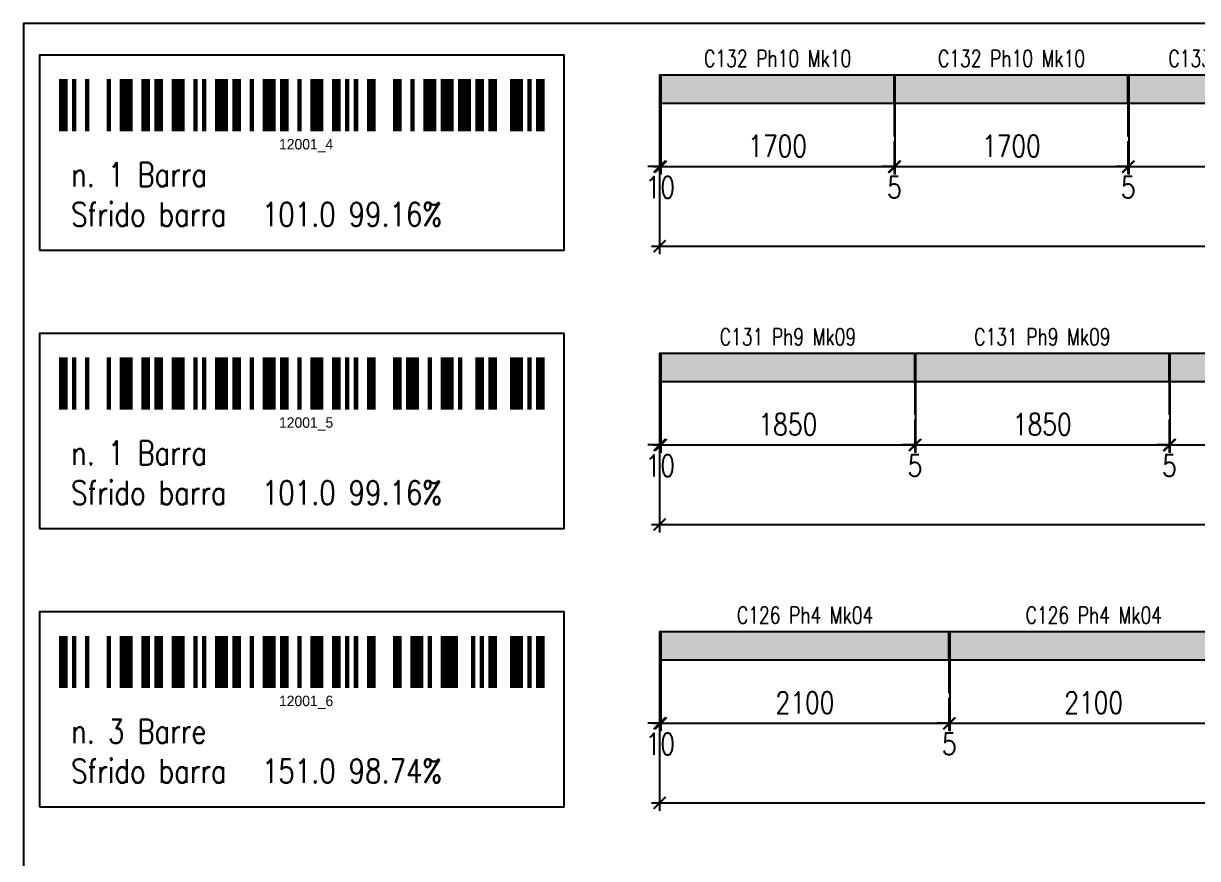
# Model space of a CAD drawing. Header units: millimetres. Extents: x -56 to 421004, y -1 to 91234.
# Drawn here: x 134118 to 142678, y 71747 to 77834 of the extents above; entities that cross this region are included whole.
import ezdxf
from ezdxf.enums import TextEntityAlignment as Align

# ---------------------------------------------------------------- set-up
doc = ezdxf.new("R2010")
doc.units = ezdxf.units.MM
doc.styles.add('EasyCutStyle', font='romans.shx', dxfattribs={"width": 0.8})
doc.styles.add('EasyCutStyleOptimezeBars', font='Romans.shx', dxfattribs={"width": 0.8})
doc.dimstyles.new('EasyCutDimOptimezeBars', dxfattribs={"dimscale": 57.971, "dimtxt": 2.7, "dimasz": 1.5, "dimexe": 1, "dimexo": 0, "dimgap": 1.25, "dimtad": 1, "dimdec": 1, "dimrnd": 0.5, "dimzin": 12, "dimdsep": 46, "dimtxsty": 'EasyCutStyleOptimezeBars', "dimblk": 'ARCHTICK', "dimblk1": 'ARCHTICK', "dimblk2": 'ARCHTICK', "dimcen": 1, "dimdle": 1, "dimclrd": 1, "dimclre": 1, "dimclrt": 3, "dimadec": 3, "dimazin": 0, "dimtfac": 1, "dimtdec": 1, "dimtix": 1, "dimtmove": 0, "dimatfit": 3, "dimfxl": 1, "dimtfill": 1, "dimtolj": 1, "dimtzin": 0, "dimarcsym": 0})

# ---------------------------------------------------------------- blocks, each defined once
blk = doc.blocks.new('BARCODE128_12001_4')
at = {"linetype": 'Continuous'}
for points, const_width in [([(1, 0), (1, 12)], 2), ([(3.5, 0), (3.5, 12)], 1), ([(6.5, 0), (6.5, 12)], 1), ([(11.5, 0), (11.5, 12)], 1), ([(15.5, 0), (15.5, 12)], 3), ([(20, 0), (20, 12)], 2), ([(23, 0), (23, 12)], 2), ([(27.5, 0), (27.5, 12)], 3), ([(31.5, 0), (31.5, 12)], 1), ([(33.5, 0), (33.5, 12)], 1), ([(37.5, 0), (37.5, 12)], 3), ([(41, 0), (41, 12)], 2), ([(44.5, 0), (44.5, 12)], 1), ([(48.5, 0), (48.5, 12)], 3), ([(52, 0), (52, 12)], 2), ([(55.5, 0), (55.5, 12)], 1), ([(59.5, 0), (59.5, 12)], 3), ([(64, 0), (64, 12)], 2), ([(66.5, 0), (66.5, 12)], 1), ([(68.5, 0), (68.5, 12)], 1), ([(72, 0), (72, 12)], 2), ([(78, 0), (78, 12)], 2), ([(81.5, 0), (81.5, 12)], 1), ([(85.5, 0), (85.5, 12)], 3), ([(89.5, 0), (89.5, 12)], 3), ([(93.5, 0), (93.5, 12)], 3), ([(97, 0), (97, 12)], 2), ([(100, 0), (100, 12)], 2), ([(105.5, 0), (105.5, 12)], 3), ([(108.5, 0), (108.5, 12)], 1), ([(111, 0), (111, 12)], 2)]:
    blk.add_lwpolyline(points, dxfattribs=dict(at, const_width=const_width))
blk.add_text('12001_4', height=2.4).set_placement((57, -4.2), align=Align.CENTER)
blk = doc.blocks.new('_ArchTick')
at = {"color": 0, "linetype": 'ByBlock', "const_width": 0.15}
blk.add_lwpolyline([(-0.5, -0.5), (0.5, 0.5)], dxfattribs=at)
blk = doc.blocks.new('*D717')
at = {"color": 1, "lineweight": -2}
for p, q in [((138755.9, 77254.4), (138755.9, 76732.6)), ((138765.9, 77254.4), (138765.9, 76732.6)), ((138755.9, 76790.6), (138668.9, 76790.6)), ((138755.9, 76790.6), (138765.9, 76790.6)), ((138765.9, 76790.6), (138852.9, 76790.6))]:
    blk.add_line(p, q, dxfattribs=at)
at = {"layer": 'Defpoints', "color": 0}
for p in [(138755.9, 77254.4), (138765.9, 77254.4), (138765.9, 76790.6)]:
    blk.add_point(p, dxfattribs=at)
at = {"color": 1, "lineweight": -2, "xscale": 86.9637, "yscale": 86.9637, "zscale": 86.9637}
blk.add_blockref('_ArchTick', (138755.9, 76790.6), dxfattribs=at)
at = {"color": 1, "lineweight": -2, "xscale": 86.9637, "yscale": 86.9637, "zscale": 86.9637, "rotation": 180}
blk.add_blockref('_ArchTick', (138765.9, 76790.6), dxfattribs=at)
at = {"color": 3, "char_height": 156.53, "attachment_point": 5, "style": 'EasyCutStyleOptimezeBars', "bg_fill": 3, "box_fill_scale": 1.1, "bg_fill_color": 256, "bg_fill_true_color": 13158600}
for s, insert, bg_fill_transparency in [('\\A1;', (138760.9, 76993.5), 9500536), ('\\A1;10', (138760.9, 76639.8), 0)]:
    blk.add_mtext(s, dxfattribs=dict(at, insert=insert, bg_fill_transparency=bg_fill_transparency))
blk = doc.blocks.new('*D718')
at = {"color": 1, "lineweight": -2}
for p, q in [((138765.9, 77254.4), (138765.9, 76732.6)), ((140465.9, 77254.4), (140465.9, 76732.6)), ((138707.9, 76790.6), (140523.9, 76790.6))]:
    blk.add_line(p, q, dxfattribs=at)
at = {"layer": 'Defpoints', "color": 0}
for p in [(138765.9, 77254.4), (140465.9, 77254.4), (140465.9, 76790.6)]:
    blk.add_point(p, dxfattribs=at)
at = {"color": 1, "lineweight": -2, "xscale": 86.9637, "yscale": 86.9637, "zscale": 86.9637, "rotation": 180}
blk.add_blockref('_ArchTick', (138765.9, 76790.6), dxfattribs=at)
at = {"color": 1, "lineweight": -2, "xscale": 86.9637, "yscale": 86.9637, "zscale": 86.9637}
blk.add_blockref('_ArchTick', (140465.9, 76790.6), dxfattribs=at)
at = {"color": 3, "insert": (139615.9, 76941.3), "char_height": 156.53, "attachment_point": 5, "style": 'EasyCutStyleOptimezeBars', "bg_fill": 3, "box_fill_scale": 1.1, "bg_fill_color": 256, "bg_fill_true_color": 13158600, "bg_fill_transparency": 10857136}
blk.add_mtext('\\A1;1700', dxfattribs=at)
blk = doc.blocks.new('*D719')
at = {"color": 1, "lineweight": -2}
for p, q in [((140465.9, 77254.4), (140465.9, 76732.6)), ((140470.9, 77254.4), (140470.9, 76732.6)), ((140465.9, 76790.6), (140378.9, 76790.6)), ((140465.9, 76790.6), (140470.9, 76790.6)), ((140470.9, 76790.6), (140557.9, 76790.6))]:
    blk.add_line(p, q, dxfattribs=at)
at = {"layer": 'Defpoints', "color": 0}
for p in [(140465.9, 77254.4), (140470.9, 77254.4), (140470.9, 76790.6)]:
    blk.add_point(p, dxfattribs=at)
at = {"color": 1, "lineweight": -2, "xscale": 86.9637, "yscale": 86.9637, "zscale": 86.9637}
blk.add_blockref('_ArchTick', (140465.9, 76790.6), dxfattribs=at)
at = {"color": 1, "lineweight": -2, "xscale": 86.9637, "yscale": 86.9637, "zscale": 86.9637, "rotation": 180}
blk.add_blockref('_ArchTick', (140470.9, 76790.6), dxfattribs=at)
at = {"color": 3, "char_height": 156.53, "attachment_point": 5, "style": 'EasyCutStyleOptimezeBars', "bg_fill": 3, "box_fill_scale": 1.1, "bg_fill_color": 256, "bg_fill_true_color": 13158600}
for s, insert, bg_fill_transparency in [('\\A1;', (140468.4, 76993.5), 4837207), ('\\A1;5', (140468.4, 76639.8), 0)]:
    blk.add_mtext(s, dxfattribs=dict(at, insert=insert, bg_fill_transparency=bg_fill_transparency))
blk = doc.blocks.new('*D720')
at = {"color": 1, "lineweight": -2}
for p, q in [((140470.9, 77254.4), (140470.9, 76732.6)), ((142170.9, 77254.4), (142170.9, 76732.6)), ((140412.9, 76790.6), (142228.9, 76790.6))]:
    blk.add_line(p, q, dxfattribs=at)
at = {"layer": 'Defpoints', "color": 0}
for p in [(140470.9, 77254.4), (142170.9, 77254.4), (142170.9, 76790.6)]:
    blk.add_point(p, dxfattribs=at)
at = {"color": 1, "lineweight": -2, "xscale": 86.9637, "yscale": 86.9637, "zscale": 86.9637, "rotation": 180}
blk.add_blockref('_ArchTick', (140470.9, 76790.6), dxfattribs=at)
at = {"color": 1, "lineweight": -2, "xscale": 86.9637, "yscale": 86.9637, "zscale": 86.9637}
blk.add_blockref('_ArchTick', (142170.9, 76790.6), dxfattribs=at)
at = {"color": 3, "insert": (141320.9, 76941.3), "char_height": 156.53, "attachment_point": 5, "style": 'EasyCutStyleOptimezeBars', "bg_fill": 3, "box_fill_scale": 1.1, "bg_fill_color": 256, "bg_fill_true_color": 13158600, "bg_fill_transparency": 0}
blk.add_mtext('\\A1;1700', dxfattribs=at)
blk = doc.blocks.new('*D721')
at = {"color": 1, "lineweight": -2}
for p, q in [((142170.9, 77254.4), (142170.9, 76732.6)), ((142175.9, 77254.4), (142175.9, 76732.6)), ((142170.9, 76790.6), (142083.9, 76790.6)), ((142170.9, 76790.6), (142175.9, 76790.6)), ((142175.9, 76790.6), (142262.9, 76790.6))]:
    blk.add_line(p, q, dxfattribs=at)
at = {"layer": 'Defpoints', "color": 0}
for p in [(142170.9, 77254.4), (142175.9, 77254.4), (142175.9, 76790.6)]:
    blk.add_point(p, dxfattribs=at)
at = {"color": 1, "lineweight": -2, "xscale": 86.9637, "yscale": 86.9637, "zscale": 86.9637}
blk.add_blockref('_ArchTick', (142170.9, 76790.6), dxfattribs=at)
at = {"color": 1, "lineweight": -2, "xscale": 86.9637, "yscale": 86.9637, "zscale": 86.9637, "rotation": 180}
blk.add_blockref('_ArchTick', (142175.9, 76790.6), dxfattribs=at)
at = {"color": 3, "char_height": 156.53, "attachment_point": 5, "style": 'EasyCutStyleOptimezeBars', "bg_fill": 3, "box_fill_scale": 1.1, "bg_fill_color": 256, "bg_fill_true_color": 13158600}
for s, insert, bg_fill_transparency in [('\\A1;', (142173.4, 76993.5), 9501052), ('\\A1;5', (142173.4, 76639.8), 0)]:
    blk.add_mtext(s, dxfattribs=dict(at, insert=insert, bg_fill_transparency=bg_fill_transparency))
blk = doc.blocks.new('*D722')
at = {"color": 1, "lineweight": -2}
for p, q in [((142175.9, 77254.4), (142175.9, 76732.6)), ((143825.9, 77254.4), (143825.9, 76732.6)), ((142117.9, 76790.6), (143883.9, 76790.6))]:
    blk.add_line(p, q, dxfattribs=at)
at = {"layer": 'Defpoints', "color": 0}
for p in [(142175.9, 77254.4), (143825.9, 77254.4), (143825.9, 76790.6)]:
    blk.add_point(p, dxfattribs=at)
at = {"color": 1, "lineweight": -2, "xscale": 86.9637, "yscale": 86.9637, "zscale": 86.9637, "rotation": 180}
blk.add_blockref('_ArchTick', (142175.9, 76790.6), dxfattribs=at)
at = {"color": 1, "lineweight": -2, "xscale": 86.9637, "yscale": 86.9637, "zscale": 86.9637}
blk.add_blockref('_ArchTick', (143825.9, 76790.6), dxfattribs=at)
at = {"color": 3, "insert": (143000.9, 76941.3), "char_height": 156.53, "attachment_point": 5, "style": 'EasyCutStyleOptimezeBars', "bg_fill": 3, "box_fill_scale": 1.1, "bg_fill_color": 256, "bg_fill_true_color": 13158600, "bg_fill_transparency": 9501052}
blk.add_mtext('\\A1;1650', dxfattribs=at)
blk = doc.blocks.new('*D734')
at = {"color": 1, "lineweight": -2}
for p, q in [((138755.9, 77254.4), (138755.9, 76152.8)), ((150756.9, 77254.4), (150756.9, 76152.8)), ((138697.9, 76210.8), (150814.9, 76210.8))]:
    blk.add_line(p, q, dxfattribs=at)
at = {"layer": 'Defpoints', "color": 0}
for p in [(138755.9, 77254.4), (150756.9, 77254.4), (150756.9, 76210.8)]:
    blk.add_point(p, dxfattribs=at)
at = {"color": 1, "lineweight": -2, "xscale": 86.9637, "yscale": 86.9637, "zscale": 86.9637, "rotation": 180}
blk.add_blockref('_ArchTick', (138755.9, 76210.8), dxfattribs=at)
at = {"color": 1, "lineweight": -2, "xscale": 86.9637, "yscale": 86.9637, "zscale": 86.9637}
blk.add_blockref('_ArchTick', (150756.9, 76210.8), dxfattribs=at)
at = {"color": 3, "insert": (144756.4, 76361.5), "char_height": 156.53, "attachment_point": 5, "style": 'EasyCutStyleOptimezeBars', "bg_fill": 3, "box_fill_scale": 1.1, "bg_fill_color": 256, "bg_fill_true_color": 13158600, "bg_fill_transparency": 11020528}
blk.add_mtext('\\A1;12001', dxfattribs=at)
blk = doc.blocks.new('BARCODE128_12001_5')
at = {"linetype": 'Continuous'}
for points, const_width in [([(1, 0), (1, 12)], 2), ([(3.5, 0), (3.5, 12)], 1), ([(6.5, 0), (6.5, 12)], 1), ([(11.5, 0), (11.5, 12)], 1), ([(15.5, 0), (15.5, 12)], 3), ([(20, 0), (20, 12)], 2), ([(23, 0), (23, 12)], 2), ([(27.5, 0), (27.5, 12)], 3), ([(31.5, 0), (31.5, 12)], 1), ([(33.5, 0), (33.5, 12)], 1), ([(37.5, 0), (37.5, 12)], 3), ([(41, 0), (41, 12)], 2), ([(44.5, 0), (44.5, 12)], 1), ([(48.5, 0), (48.5, 12)], 3), ([(52, 0), (52, 12)], 2), ([(55.5, 0), (55.5, 12)], 1), ([(59.5, 0), (59.5, 12)], 3), ([(64, 0), (64, 12)], 2), ([(66.5, 0), (66.5, 12)], 1), ([(68.5, 0), (68.5, 12)], 1), ([(72, 0), (72, 12)], 2), ([(78, 0), (78, 12)], 2), ([(81.5, 0), (81.5, 12)], 3), ([(85.5, 0), (85.5, 12)], 1), ([(89.5, 0), (89.5, 12)], 3), ([(92.5, 0), (92.5, 12)], 1), ([(97, 0), (97, 12)], 2), ([(100, 0), (100, 12)], 2), ([(105.5, 0), (105.5, 12)], 3), ([(108.5, 0), (108.5, 12)], 1), ([(111, 0), (111, 12)], 2)]:
    blk.add_lwpolyline(points, dxfattribs=dict(at, const_width=const_width))
blk.add_text('12001_5', height=2.4).set_placement((57, -4.2), align=Align.CENTER)
blk = doc.blocks.new('*D736')
at = {"color": 1, "lineweight": -2}
for p, q in [((138755.9, 75225.2), (138755.9, 74703.4)), ((138765.9, 75225.2), (138765.9, 74703.4)), ((138755.9, 74761.4), (138668.9, 74761.4)), ((138755.9, 74761.4), (138765.9, 74761.4)), ((138765.9, 74761.4), (138852.9, 74761.4))]:
    blk.add_line(p, q, dxfattribs=at)
at = {"layer": 'Defpoints', "color": 0}
for p in [(138755.9, 75225.2), (138765.9, 75225.2), (138765.9, 74761.4)]:
    blk.add_point(p, dxfattribs=at)
at = {"color": 1, "lineweight": -2, "xscale": 86.9637, "yscale": 86.9637, "zscale": 86.9637}
blk.add_blockref('_ArchTick', (138755.9, 74761.4), dxfattribs=at)
at = {"color": 1, "lineweight": -2, "xscale": 86.9637, "yscale": 86.9637, "zscale": 86.9637, "rotation": 180}
blk.add_blockref('_ArchTick', (138765.9, 74761.4), dxfattribs=at)
at = {"color": 3, "char_height": 156.53, "attachment_point": 5, "style": 'EasyCutStyleOptimezeBars', "bg_fill": 3, "box_fill_scale": 1.1, "bg_fill_color": 256, "bg_fill_true_color": 13158600}
for s, insert, bg_fill_transparency in [('\\A1;', (138760.9, 74964.3), 9510856), ('\\A1;10', (138760.9, 74610.7), 0)]:
    blk.add_mtext(s, dxfattribs=dict(at, insert=insert, bg_fill_transparency=bg_fill_transparency))
blk = doc.blocks.new('*D737')
at = {"color": 1, "lineweight": -2}
for p, q in [((138765.9, 75225.2), (138765.9, 74703.4)), ((140615.9, 75225.2), (140615.9, 74703.4)), ((138707.9, 74761.4), (140673.9, 74761.4))]:
    blk.add_line(p, q, dxfattribs=at)
at = {"layer": 'Defpoints', "color": 0}
for p in [(138765.9, 75225.2), (140615.9, 75225.2), (140615.9, 74761.4)]:
    blk.add_point(p, dxfattribs=at)
at = {"color": 1, "lineweight": -2, "xscale": 86.9637, "yscale": 86.9637, "zscale": 86.9637, "rotation": 180}
blk.add_blockref('_ArchTick', (138765.9, 74761.4), dxfattribs=at)
at = {"color": 1, "lineweight": -2, "xscale": 86.9637, "yscale": 86.9637, "zscale": 86.9637}
blk.add_blockref('_ArchTick', (140615.9, 74761.4), dxfattribs=at)
at = {"color": 3, "insert": (139690.9, 74912.1), "char_height": 156.53, "attachment_point": 5, "style": 'EasyCutStyleOptimezeBars', "bg_fill": 3, "box_fill_scale": 1.1, "bg_fill_color": 256, "bg_fill_true_color": 13158600, "bg_fill_transparency": 11512496}
blk.add_mtext('\\A1;1850', dxfattribs=at)
blk = doc.blocks.new('*D738')
at = {"color": 1, "lineweight": -2}
for p, q in [((140615.9, 75225.2), (140615.9, 74703.4)), ((140620.9, 75225.2), (140620.9, 74703.4)), ((140615.9, 74761.4), (140528.9, 74761.4)), ((140615.9, 74761.4), (140620.9, 74761.4)), ((140620.9, 74761.4), (140707.9, 74761.4))]:
    blk.add_line(p, q, dxfattribs=at)
at = {"layer": 'Defpoints', "color": 0}
for p in [(140615.9, 75225.2), (140620.9, 75225.2), (140620.9, 74761.4)]:
    blk.add_point(p, dxfattribs=at)
at = {"color": 1, "lineweight": -2, "xscale": 86.9637, "yscale": 86.9637, "zscale": 86.9637}
blk.add_blockref('_ArchTick', (140615.9, 74761.4), dxfattribs=at)
at = {"color": 1, "lineweight": -2, "xscale": 86.9637, "yscale": 86.9637, "zscale": 86.9637, "rotation": 180}
blk.add_blockref('_ArchTick', (140620.9, 74761.4), dxfattribs=at)
at = {"color": 3, "char_height": 156.53, "attachment_point": 5, "style": 'EasyCutStyleOptimezeBars', "bg_fill": 3, "box_fill_scale": 1.1, "bg_fill_color": 256, "bg_fill_true_color": 13158600}
for s, insert, bg_fill_transparency in [('\\A1;', (140618.4, 74964.3), 4837207), ('\\A1;5', (140618.4, 74610.7), 0)]:
    blk.add_mtext(s, dxfattribs=dict(at, insert=insert, bg_fill_transparency=bg_fill_transparency))
blk = doc.blocks.new('*D739')
at = {"color": 1, "lineweight": -2}
for p, q in [((140620.9, 75225.2), (140620.9, 74703.4)), ((142470.9, 75225.2), (142470.9, 74703.4)), ((140562.9, 74761.4), (142528.9, 74761.4))]:
    blk.add_line(p, q, dxfattribs=at)
at = {"layer": 'Defpoints', "color": 0}
for p in [(140620.9, 75225.2), (142470.9, 75225.2), (142470.9, 74761.4)]:
    blk.add_point(p, dxfattribs=at)
at = {"color": 1, "lineweight": -2, "xscale": 86.9637, "yscale": 86.9637, "zscale": 86.9637, "rotation": 180}
blk.add_blockref('_ArchTick', (140620.9, 74761.4), dxfattribs=at)
at = {"color": 1, "lineweight": -2, "xscale": 86.9637, "yscale": 86.9637, "zscale": 86.9637}
blk.add_blockref('_ArchTick', (142470.9, 74761.4), dxfattribs=at)
at = {"color": 3, "insert": (141545.9, 74912.1), "char_height": 156.53, "attachment_point": 5, "style": 'EasyCutStyleOptimezeBars', "bg_fill": 3, "box_fill_scale": 1.1, "bg_fill_color": 256, "bg_fill_true_color": 13158600, "bg_fill_transparency": 4837207}
blk.add_mtext('\\A1;1850', dxfattribs=at)
blk = doc.blocks.new('*D740')
at = {"color": 1, "lineweight": -2}
for p, q in [((142470.9, 75225.2), (142470.9, 74703.4)), ((142475.9, 75225.2), (142475.9, 74703.4)), ((142470.9, 74761.4), (142383.9, 74761.4)), ((142470.9, 74761.4), (142475.9, 74761.4)), ((142475.9, 74761.4), (142562.9, 74761.4))]:
    blk.add_line(p, q, dxfattribs=at)
at = {"layer": 'Defpoints', "color": 0}
for p in [(142470.9, 75225.2), (142475.9, 75225.2), (142475.9, 74761.4)]:
    blk.add_point(p, dxfattribs=at)
at = {"color": 1, "lineweight": -2, "xscale": 86.9637, "yscale": 86.9637, "zscale": 86.9637}
blk.add_blockref('_ArchTick', (142470.9, 74761.4), dxfattribs=at)
at = {"color": 1, "lineweight": -2, "xscale": 86.9637, "yscale": 86.9637, "zscale": 86.9637, "rotation": 180}
blk.add_blockref('_ArchTick', (142475.9, 74761.4), dxfattribs=at)
at = {"color": 3, "char_height": 156.53, "attachment_point": 5, "style": 'EasyCutStyleOptimezeBars', "bg_fill": 3, "box_fill_scale": 1.1, "bg_fill_color": 256, "bg_fill_true_color": 13158600}
for s, insert, bg_fill_transparency in [('\\A1;', (142473.4, 74964.3), 9511372), ('\\A1;5', (142473.4, 74610.7), 0)]:
    blk.add_mtext(s, dxfattribs=dict(at, insert=insert, bg_fill_transparency=bg_fill_transparency))
blk = doc.blocks.new('*D741')
at = {"color": 1, "lineweight": -2}
for p, q in [((142475.9, 75225.2), (142475.9, 74703.4)), ((144325.9, 75225.2), (144325.9, 74703.4)), ((142417.9, 74761.4), (144383.9, 74761.4))]:
    blk.add_line(p, q, dxfattribs=at)
at = {"layer": 'Defpoints', "color": 0}
for p in [(142475.9, 75225.2), (144325.9, 75225.2), (144325.9, 74761.4)]:
    blk.add_point(p, dxfattribs=at)
at = {"color": 1, "lineweight": -2, "xscale": 86.9637, "yscale": 86.9637, "zscale": 86.9637, "rotation": 180}
blk.add_blockref('_ArchTick', (142475.9, 74761.4), dxfattribs=at)
at = {"color": 1, "lineweight": -2, "xscale": 86.9637, "yscale": 86.9637, "zscale": 86.9637}
blk.add_blockref('_ArchTick', (144325.9, 74761.4), dxfattribs=at)
at = {"color": 3, "insert": (143400.9, 74912.1), "char_height": 156.53, "attachment_point": 5, "style": 'EasyCutStyleOptimezeBars', "bg_fill": 3, "box_fill_scale": 1.1, "bg_fill_color": 256, "bg_fill_true_color": 13158600, "bg_fill_transparency": 11542624}
blk.add_mtext('\\A1;1850', dxfattribs=at)
blk = doc.blocks.new('*D751')
at = {"color": 1, "lineweight": -2}
for p, q in [((138755.9, 75225.2), (138755.9, 74123.7)), ((150756.9, 75225.2), (150756.9, 74123.7)), ((138697.9, 74181.7), (150814.9, 74181.7))]:
    blk.add_line(p, q, dxfattribs=at)
at = {"layer": 'Defpoints', "color": 0}
for p in [(138755.9, 75225.2), (150756.9, 75225.2), (150756.9, 74181.7)]:
    blk.add_point(p, dxfattribs=at)
at = {"color": 1, "lineweight": -2, "xscale": 86.9637, "yscale": 86.9637, "zscale": 86.9637, "rotation": 180}
blk.add_blockref('_ArchTick', (138755.9, 74181.7), dxfattribs=at)
at = {"color": 1, "lineweight": -2, "xscale": 86.9637, "yscale": 86.9637, "zscale": 86.9637}
blk.add_blockref('_ArchTick', (150756.9, 74181.7), dxfattribs=at)
at = {"color": 3, "insert": (144756.4, 74332.4), "char_height": 156.53, "attachment_point": 5, "style": 'EasyCutStyleOptimezeBars', "bg_fill": 3, "box_fill_scale": 1.1, "bg_fill_color": 256, "bg_fill_true_color": 13158600, "bg_fill_transparency": 0}
blk.add_mtext('\\A1;12001', dxfattribs=at)
blk = doc.blocks.new('BARCODE128_12001_6')
at = {"linetype": 'Continuous'}
for points, const_width in [([(90, 0), (90, 12)], 4), ([(1, 0), (1, 12)], 2), ([(3.5, 0), (3.5, 12)], 1), ([(6.5, 0), (6.5, 12)], 1), ([(11.5, 0), (11.5, 12)], 1), ([(15.5, 0), (15.5, 12)], 3), ([(20, 0), (20, 12)], 2), ([(23, 0), (23, 12)], 2), ([(27.5, 0), (27.5, 12)], 3), ([(31.5, 0), (31.5, 12)], 1), ([(33.5, 0), (33.5, 12)], 1), ([(37.5, 0), (37.5, 12)], 3), ([(41, 0), (41, 12)], 2), ([(44.5, 0), (44.5, 12)], 1), ([(48.5, 0), (48.5, 12)], 3), ([(52, 0), (52, 12)], 2), ([(55.5, 0), (55.5, 12)], 1), ([(59.5, 0), (59.5, 12)], 3), ([(64, 0), (64, 12)], 2), ([(66.5, 0), (66.5, 12)], 1), ([(68.5, 0), (68.5, 12)], 1), ([(72, 0), (72, 12)], 2), ([(78, 0), (78, 12)], 2), ([(82.5, 0), (82.5, 12)], 3), ([(85.5, 0), (85.5, 12)], 1), ([(95.5, 0), (95.5, 12)], 1), ([(97.5, 0), (97.5, 12)], 1), ([(100, 0), (100, 12)], 2), ([(105.5, 0), (105.5, 12)], 3), ([(108.5, 0), (108.5, 12)], 1), ([(111, 0), (111, 12)], 2)]:
    blk.add_lwpolyline(points, dxfattribs=dict(at, const_width=const_width))
blk.add_text('12001_6', height=2.4).set_placement((57, -4.2), align=Align.CENTER)
blk = doc.blocks.new('*D753')
at = {"color": 1, "lineweight": -2}
for p, q in [((138755.9, 73196.1), (138755.9, 72674.3)), ((138765.9, 73196.1), (138765.9, 72674.3)), ((138755.9, 72732.3), (138668.9, 72732.3)), ((138755.9, 72732.3), (138765.9, 72732.3)), ((138765.9, 72732.3), (138852.9, 72732.3))]:
    blk.add_line(p, q, dxfattribs=at)
at = {"layer": 'Defpoints', "color": 0}
for p in [(138755.9, 73196.1), (138765.9, 73196.1), (138765.9, 72732.3)]:
    blk.add_point(p, dxfattribs=at)
at = {"color": 1, "lineweight": -2, "xscale": 86.9637, "yscale": 86.9637, "zscale": 86.9637}
blk.add_blockref('_ArchTick', (138755.9, 72732.3), dxfattribs=at)
at = {"color": 1, "lineweight": -2, "xscale": 86.9637, "yscale": 86.9637, "zscale": 86.9637, "rotation": 180}
blk.add_blockref('_ArchTick', (138765.9, 72732.3), dxfattribs=at)
at = {"color": 3, "char_height": 156.53, "attachment_point": 5, "style": 'EasyCutStyleOptimezeBars', "bg_fill": 3, "box_fill_scale": 1.1, "bg_fill_color": 256, "bg_fill_true_color": 13158600}
for s, insert, bg_fill_transparency in [('\\A1;', (138760.9, 72935.2), 8754892), ('\\A1;10', (138760.9, 72581.5), 0)]:
    blk.add_mtext(s, dxfattribs=dict(at, insert=insert, bg_fill_transparency=bg_fill_transparency))
blk = doc.blocks.new('*D754')
at = {"color": 1, "lineweight": -2}
for p, q in [((138765.9, 73196.1), (138765.9, 72674.3)), ((140865.9, 73196.1), (140865.9, 72674.3)), ((138707.9, 72732.3), (140923.9, 72732.3))]:
    blk.add_line(p, q, dxfattribs=at)
at = {"layer": 'Defpoints', "color": 0}
for p in [(138765.9, 73196.1), (140865.9, 73196.1), (140865.9, 72732.3)]:
    blk.add_point(p, dxfattribs=at)
at = {"color": 1, "lineweight": -2, "xscale": 86.9637, "yscale": 86.9637, "zscale": 86.9637, "rotation": 180}
blk.add_blockref('_ArchTick', (138765.9, 72732.3), dxfattribs=at)
at = {"color": 1, "lineweight": -2, "xscale": 86.9637, "yscale": 86.9637, "zscale": 86.9637}
blk.add_blockref('_ArchTick', (140865.9, 72732.3), dxfattribs=at)
at = {"color": 3, "insert": (139815.9, 72883), "char_height": 156.53, "attachment_point": 5, "style": 'EasyCutStyleOptimezeBars', "bg_fill": 3, "box_fill_scale": 1.1, "bg_fill_color": 256, "bg_fill_true_color": 13158600, "bg_fill_transparency": 3156352}
blk.add_mtext('\\A1;2100', dxfattribs=at)
blk = doc.blocks.new('*D755')
at = {"color": 1, "lineweight": -2}
for p, q in [((140865.9, 73196.1), (140865.9, 72674.3)), ((140870.9, 73196.1), (140870.9, 72674.3)), ((140865.9, 72732.3), (140778.9, 72732.3)), ((140865.9, 72732.3), (140870.9, 72732.3)), ((140870.9, 72732.3), (140957.9, 72732.3))]:
    blk.add_line(p, q, dxfattribs=at)
at = {"layer": 'Defpoints', "color": 0}
for p in [(140865.9, 73196.1), (140870.9, 73196.1), (140870.9, 72732.3)]:
    blk.add_point(p, dxfattribs=at)
at = {"color": 1, "lineweight": -2, "xscale": 86.9637, "yscale": 86.9637, "zscale": 86.9637}
blk.add_blockref('_ArchTick', (140865.9, 72732.3), dxfattribs=at)
at = {"color": 1, "lineweight": -2, "xscale": 86.9637, "yscale": 86.9637, "zscale": 86.9637, "rotation": 180}
blk.add_blockref('_ArchTick', (140870.9, 72732.3), dxfattribs=at)
at = {"color": 3, "char_height": 156.53, "attachment_point": 5, "style": 'EasyCutStyleOptimezeBars', "bg_fill": 3, "box_fill_scale": 1.1, "bg_fill_color": 256, "bg_fill_true_color": 13158600}
for s, insert, bg_fill_transparency in [('\\A1;', (140868.4, 72935.2), 8754892), ('\\A1;5', (140868.4, 72581.5), 6619204)]:
    blk.add_mtext(s, dxfattribs=dict(at, insert=insert, bg_fill_transparency=bg_fill_transparency))
blk = doc.blocks.new('*D756')
at = {"color": 1, "lineweight": -2}
for p, q in [((140870.9, 73196.1), (140870.9, 72674.3)), ((142970.9, 73196.1), (142970.9, 72674.3)), ((140812.9, 72732.3), (143028.9, 72732.3))]:
    blk.add_line(p, q, dxfattribs=at)
at = {"layer": 'Defpoints', "color": 0}
for p in [(140870.9, 73196.1), (142970.9, 73196.1), (142970.9, 72732.3)]:
    blk.add_point(p, dxfattribs=at)
at = {"color": 1, "lineweight": -2, "xscale": 86.9637, "yscale": 86.9637, "zscale": 86.9637, "rotation": 180}
blk.add_blockref('_ArchTick', (140870.9, 72732.3), dxfattribs=at)
at = {"color": 1, "lineweight": -2, "xscale": 86.9637, "yscale": 86.9637, "zscale": 86.9637}
blk.add_blockref('_ArchTick', (142970.9, 72732.3), dxfattribs=at)
at = {"color": 3, "insert": (141920.9, 72883), "char_height": 156.53, "attachment_point": 5, "style": 'EasyCutStyleOptimezeBars', "bg_fill": 3, "box_fill_scale": 1.1, "bg_fill_color": 256, "bg_fill_true_color": 13158600, "bg_fill_transparency": 3170764}
blk.add_mtext('\\A1;2100', dxfattribs=at)
blk = doc.blocks.new('*D766')
at = {"color": 1, "lineweight": -2}
for p, q in [((138755.9, 73196.1), (138755.9, 72094.5)), ((150756.9, 73196.1), (150756.9, 72094.5)), ((138697.9, 72152.5), (150814.9, 72152.5))]:
    blk.add_line(p, q, dxfattribs=at)
at = {"layer": 'Defpoints', "color": 0}
for p in [(138755.9, 73196.1), (150756.9, 73196.1), (150756.9, 72152.5)]:
    blk.add_point(p, dxfattribs=at)
at = {"color": 1, "lineweight": -2, "xscale": 86.9637, "yscale": 86.9637, "zscale": 86.9637, "rotation": 180}
blk.add_blockref('_ArchTick', (138755.9, 72152.5), dxfattribs=at)
at = {"color": 1, "lineweight": -2, "xscale": 86.9637, "yscale": 86.9637, "zscale": 86.9637}
blk.add_blockref('_ArchTick', (150756.9, 72152.5), dxfattribs=at)
at = {"color": 3, "insert": (144756.4, 72303.2), "char_height": 156.53, "attachment_point": 5, "style": 'EasyCutStyleOptimezeBars', "bg_fill": 3, "box_fill_scale": 1.1, "bg_fill_color": 256, "bg_fill_true_color": 13158600, "bg_fill_transparency": 8756956}
blk.add_mtext('\\A1;12001', dxfattribs=at)

msp = doc.modelspace()

# ---------------------------------------------------------------- linework, layer by layer
at = {"color": 5}
msp.add_lwpolyline([(134117.84, 65659.21), (151336.65, 65659.21), (151336.65, 77834.13), (134117.84, 77834.13)], close=True, dxfattribs=at)
at = {"color": 231, "true_color": 0xfd58be}
for points in [[(138755.9, 77254.37), (150756.9, 77254.37), (150756.9, 77457.29), (138755.9, 77457.29)], [(138755.9, 75225.22), (150756.9, 75225.22), (150756.9, 75428.13), (138755.9, 75428.13)], [(138755.9, 73196.06), (150756.9, 73196.06), (150756.9, 73398.98), (138755.9, 73398.98)]]:
    msp.add_lwpolyline(points, close=True, dxfattribs=at)
at = {"color": 7}
for points in [[(138765.9, 77254.37), (140465.9, 77254.37), (140465.9, 77457.29), (138765.9, 77457.29)], [(140470.9, 77254.37), (142170.9, 77254.37), (142170.9, 77457.29), (140470.9, 77457.29)], [(142175.9, 77254.37), (143825.9, 77254.37), (143825.9, 77457.29), (142175.9, 77457.29)], [(138765.9, 75225.22), (140615.9, 75225.22), (140615.9, 75428.13), (138765.9, 75428.13)], [(140620.9, 75225.22), (142470.9, 75225.22), (142470.9, 75428.13), (140620.9, 75428.13)], [(142475.9, 75225.22), (144325.9, 75225.22), (144325.9, 75428.13), (142475.9, 75428.13)], [(138765.9, 73196.06), (140865.9, 73196.06), (140865.9, 73398.98), (138765.9, 73398.98)], [(140870.9, 73196.06), (142970.9, 73196.06), (142970.9, 73398.98), (140870.9, 73398.98)]]:
    msp.add_lwpolyline(points, close=True, dxfattribs=at)
at = {"color": 44, "true_color": 0x9c7d17}
for points in [[(138765.9, 77254.37), (140465.9, 77254.37), (138765.9, 77457.29), (140465.9, 77457.29)], [(140470.9, 77254.37), (142170.9, 77254.37), (140470.9, 77457.29), (142170.9, 77457.29)]]:
    msp.add_solid(points, dxfattribs=at)
at = {"color": 44, "true_color": 0x9b7917}
msp.add_solid([(142175.9, 77254.37), (143825.9, 77254.37), (142175.9, 77457.29), (143825.9, 77457.29)], dxfattribs=at)
at = {"color": 54, "true_color": 0x9f8817}
for points in [[(138765.9, 75225.22), (140615.9, 75225.22), (138765.9, 75428.13), (140615.9, 75428.13)], [(140620.9, 75225.22), (142470.9, 75225.22), (140620.9, 75428.13), (142470.9, 75428.13)], [(142475.9, 75225.22), (144325.9, 75225.22), (142475.9, 75428.13), (144325.9, 75428.13)]]:
    msp.add_solid(points, dxfattribs=at)
at = {"color": 54, "true_color": 0xa39a17}
for points in [[(138765.9, 73196.06), (140865.9, 73196.06), (138765.9, 73398.98), (140865.9, 73398.98)], [(140870.9, 73196.06), (142970.9, 73196.06), (140870.9, 73398.98), (142970.9, 73398.98)]]:
    msp.add_solid(points, dxfattribs=at)

# ---------------------------------------------------------------- texts
at = {"style": 'EasyCutStyle', "width": 0.75}
for s, p in [('C132 Ph10 Mk10', (139616.9, 77518.16)), ('C132 Ph10 Mk10', (141321.9, 77518.16)), ('C133 Ph11 Mk11', (143001.9, 77518.16)), ('C131 Ph9 Mk09', (139691.9, 75489.01)), ('C131 Ph9 Mk09', (141546.9, 75489.01)), ('C126 Ph4 Mk04', (139816.9, 73459.85)), ('C126 Ph4 Mk04', (141921.9, 73459.85))]:
    msp.add_text(s, height=121.7492, dxfattribs=at).set_placement(p, align=Align.CENTER)

# ---------------------------------------------------------------- next in the draw order: texts
at = {"color": 71, "char_height": 173.9274, "attachment_point": 1, "bg_fill": 2}
for s, insert in [('{\\Fromans|c0;\\W0.8;\\C2;n. 1 Barra^J\\C1;Sfrido barra^I\\C7;101.0 99.16%', (134465.7, 76819.55)), ('{\\Fromans|c0;\\W0.8;\\C2;n. 1 Barra^J\\C1;Sfrido barra^I\\C7;101.0 99.16%', (134465.7, 74790.4)), ('{\\Fromans|c0;\\W0.8;\\C2;n. 3 Barre^J\\C1;Sfrido barra^I\\C7;151.0 98.74%', (134465.7, 72761.25))]:
    msp.add_mtext(s, dxfattribs=dict(at, insert=insert))

# ---------------------------------------------------------------- next in the draw order: dimensions: what is measured, and where the dimension line sits
for base, p1, p2, picture, middle in [((138765.9, 76790.56), (138755.9, 77254.37), (138765.9, 77254.37), '*D717', (138760.9, 76790.56)), ((138765.9, 74761.41), (138755.9, 75225.22), (138765.9, 75225.22), '*D736', (138760.9, 74761.41)), ((138765.9, 72732.26), (138755.9, 73196.06), (138765.9, 73196.06), '*D753', (138760.9, 72732.26))]:
    dim = msp.add_linear_dim(base=base, p1=p1, p2=p2, text='\\X<>', dimstyle='EasyCutDimOptimezeBars', override={"dimscale": 57.9758})
    dim.commit()
    dim.dimension.update_dxf_attribs({"geometry": picture, "text_midpoint": middle})

# ---------------------------------------------------------------- next in the draw order: linework, layer by layer
at = {"color": 5}
for points in [[(134233.79, 76181.82), (138060.2, 76181.82), (138060.2, 77602.22), (134233.79, 77602.22)], [(134233.79, 74152.66), (138060.2, 74152.66), (138060.2, 75573.07), (134233.79, 75573.07)], [(134233.79, 72123.51), (138060.2, 72123.51), (138060.2, 73543.92), (134233.79, 73543.92)]]:
    msp.add_lwpolyline(points, close=True, dxfattribs=at)

# ---------------------------------------------------------------- next in the draw order: block references
at = {"xscale": 31.62316363636637, "yscale": 31.62316363636637, "zscale": 31.62316363636364}
for name, p in [('BARCODE128_12001_4', (134376.1, 77048.82)), ('BARCODE128_12001_5', (134376.1, 75019.67)), ('BARCODE128_12001_6', (134376.1, 72990.51))]:
    msp.add_blockref(name, p, dxfattribs=at)

# ---------------------------------------------------------------- next in the draw order: dimensions: what is measured, and where the dimension line sits
for base, p1, p2, picture, middle in [((140465.9, 76790.56), (138765.9, 77254.37), (140465.9, 77254.37), '*D718', (139615.9, 76941.3)), ((140615.9, 74761.41), (138765.9, 75225.22), (140615.9, 75225.22), '*D737', (139690.9, 74912.15)), ((140865.9, 72732.26), (138765.9, 73196.06), (140865.9, 73196.06), '*D754', (139815.9, 72882.99))]:
    dim = msp.add_linear_dim(base=base, p1=p1, p2=p2, dimstyle='EasyCutDimOptimezeBars', override={"dimscale": 57.9758, "dimtad": 1})
    dim.commit()
    dim.dimension.update_dxf_attribs({"geometry": picture, "text_midpoint": middle})

# ---------------------------------------------------------------- next in the draw order: dimensions: what is measured, and where the dimension line sits
for base, p1, p2, picture, middle in [((140470.9, 76790.56), (140465.9, 77254.37), (140470.9, 77254.37), '*D719', (140468.4, 76790.56)), ((140620.9, 74761.41), (140615.9, 75225.22), (140620.9, 75225.22), '*D738', (140618.4, 74761.41)), ((140870.9, 72732.26), (140865.9, 73196.06), (140870.9, 73196.06), '*D755', (140868.4, 72732.26))]:
    dim = msp.add_linear_dim(base=base, p1=p1, p2=p2, text='\\X<>', dimstyle='EasyCutDimOptimezeBars', override={"dimscale": 57.9758})
    dim.commit()
    dim.dimension.update_dxf_attribs({"geometry": picture, "text_midpoint": middle})

# ---------------------------------------------------------------- next in the draw order: dimensions: what is measured, and where the dimension line sits
for base, p1, p2, picture, middle in [((142170.9, 76790.56), (140470.9, 77254.37), (142170.9, 77254.37), '*D720', (141320.9, 76941.3)), ((142470.9, 74761.41), (140620.9, 75225.22), (142470.9, 75225.22), '*D739', (141545.9, 74912.15)), ((142970.9, 72732.26), (140870.9, 73196.06), (142970.9, 73196.06), '*D756', (141920.9, 72882.99))]:
    dim = msp.add_linear_dim(base=base, p1=p1, p2=p2, dimstyle='EasyCutDimOptimezeBars', override={"dimscale": 57.9758, "dimtad": 1})
    dim.commit()
    dim.dimension.update_dxf_attribs({"geometry": picture, "text_midpoint": middle})

# ---------------------------------------------------------------- next in the draw order: dimensions: what is measured, and where the dimension line sits
for base, p1, p2, picture, middle in [((142175.9, 76790.56), (142170.9, 77254.37), (142175.9, 77254.37), '*D721', (142173.4, 76790.56)), ((142475.9, 74761.41), (142470.9, 75225.22), (142475.9, 75225.22), '*D740', (142473.4, 74761.41))]:
    dim = msp.add_linear_dim(base=base, p1=p1, p2=p2, text='\\X<>', dimstyle='EasyCutDimOptimezeBars', override={"dimscale": 57.9758})
    dim.commit()
    dim.dimension.update_dxf_attribs({"geometry": picture, "text_midpoint": middle})
dim = msp.add_linear_dim(base=(150756.9, 72152.5), p1=(138755.9, 73196.06), p2=(150756.9, 73196.06), dimstyle='EasyCutDimOptimezeBars', override={"dimscale": 57.9758, "dimtad": 1})
dim.commit()
dim.dimension.update_dxf_attribs({"geometry": '*D766', "text_midpoint": (144756.4, 72303.24)})

# ---------------------------------------------------------------- next in the draw order: dimensions: what is measured, and where the dimension line sits
for base, p1, p2, picture, middle in [((143825.9, 76790.56), (142175.9, 77254.37), (143825.9, 77254.37), '*D722', (143000.9, 76941.3)), ((144325.9, 74761.41), (142475.9, 75225.22), (144325.9, 75225.22), '*D741', (143400.9, 74912.15))]:
    dim = msp.add_linear_dim(base=base, p1=p1, p2=p2, dimstyle='EasyCutDimOptimezeBars', override={"dimscale": 57.9758, "dimtad": 1})
    dim.commit()
    dim.dimension.update_dxf_attribs({"geometry": picture, "text_midpoint": middle})

# ---------------------------------------------------------------- next in the draw order: dimensions: what is measured, and where the dimension line sits
for base, p1, p2, picture, middle in [((150756.9, 76210.81), (138755.9, 77254.37), (150756.9, 77254.37), '*D734', (144756.4, 76361.54)), ((150756.9, 74181.65), (138755.9, 75225.22), (150756.9, 75225.22), '*D751', (144756.4, 74332.39))]:
    dim = msp.add_linear_dim(base=base, p1=p1, p2=p2, dimstyle='EasyCutDimOptimezeBars', override={"dimscale": 57.9758, "dimtad": 1})
    dim.commit()
    dim.dimension.update_dxf_attribs({"geometry": picture, "text_midpoint": middle})

doc.saveas('drawing.dxf')
